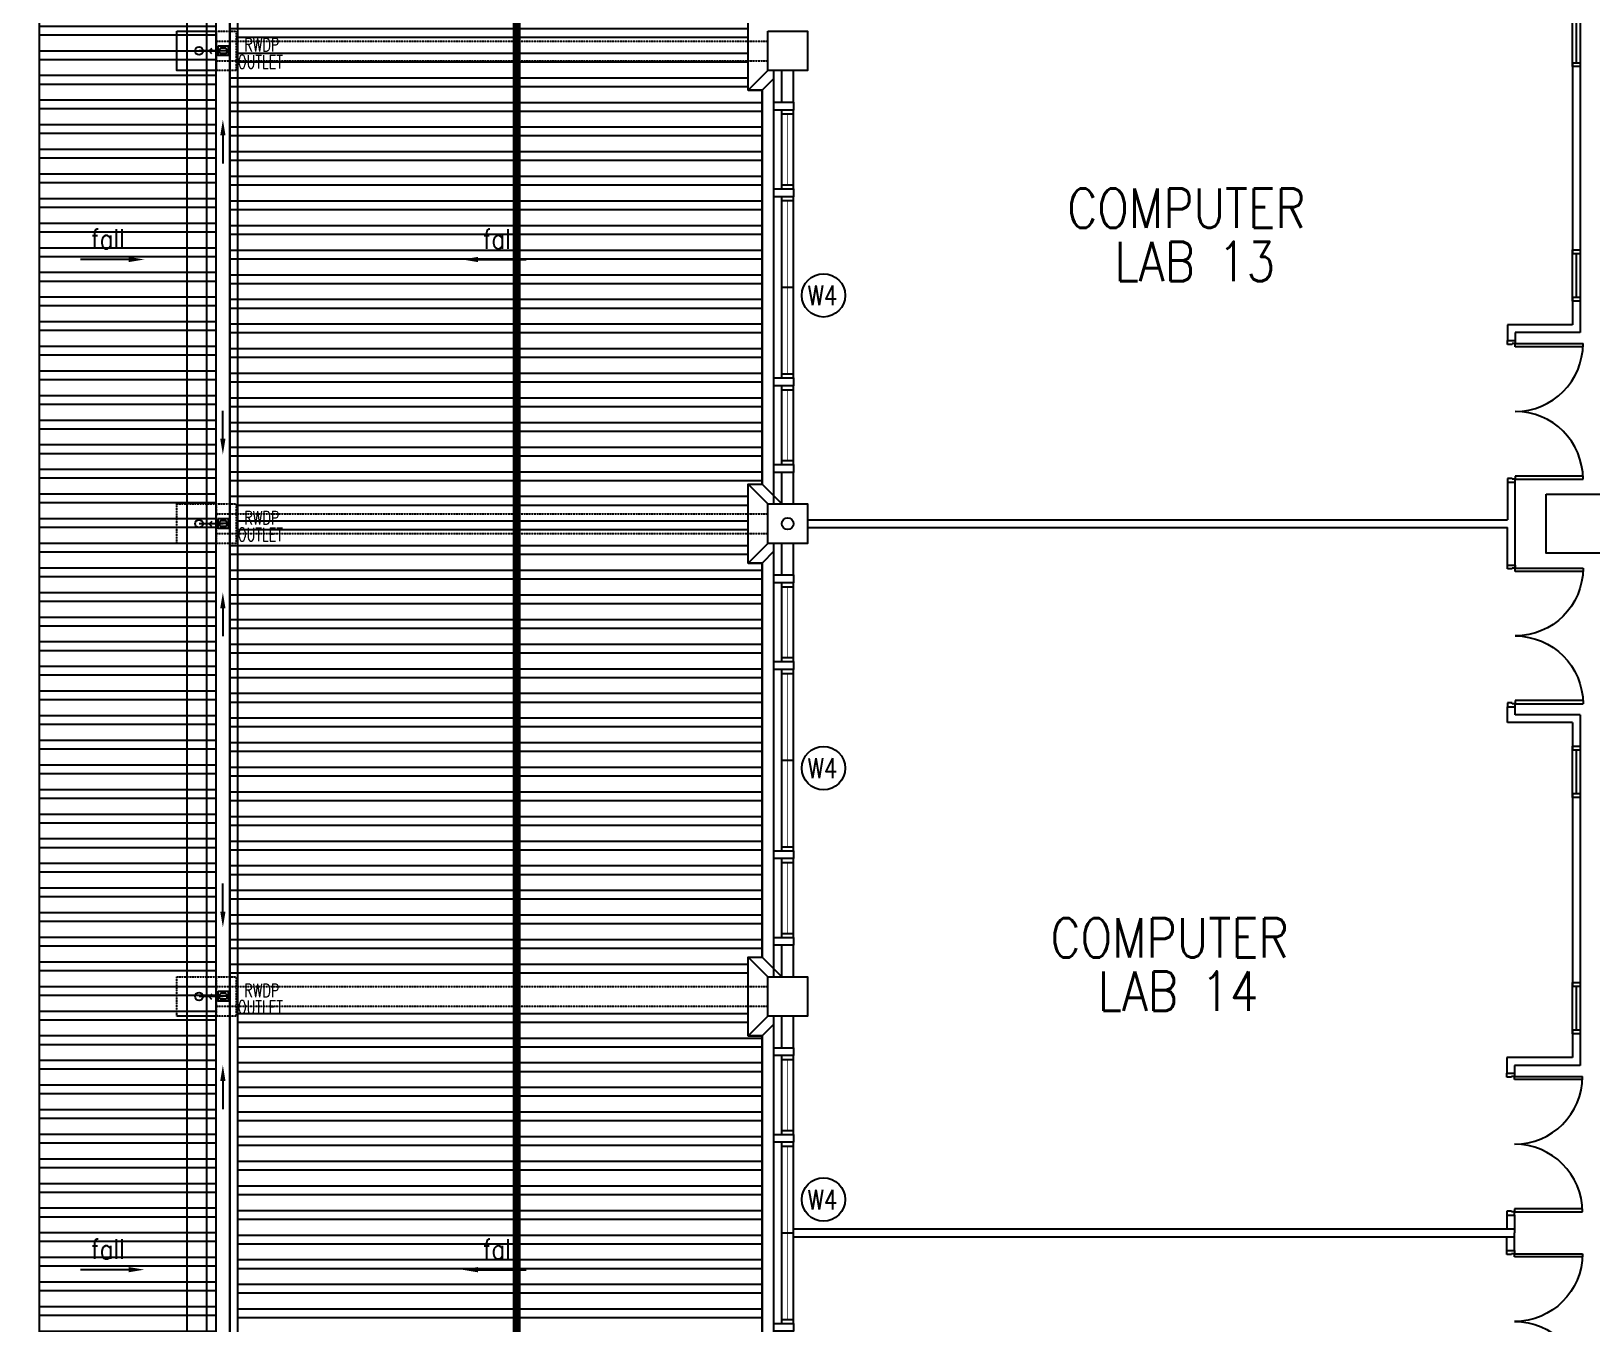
# Model space of a CAD drawing. Extents: x 2266480 to 2632177, y -858634 to -757244.
# Drawn here: x 2330920 to 2350723, y -812578 to -796174 of the extents above; entities that cross this region are included whole.
import ezdxf

# ---------------------------------------------------------------- set-up
doc = ezdxf.new("R2010")
doc.units = 0
doc.header["$LTSCALE"] = 10
doc.header["$MEASUREMENT"] = 0
doc.linetypes.add('DIVIDE', pattern=[1.25, 0.5, -0.25, 0, -0.25, 0, -0.25])
doc.linetypes.add('HIDDEN', pattern=[0.375, 0.25, -0.125])
doc.layers.get('0').update_dxf_attribs({"linetype": 'CONTINUOUS'})
for name, color, linetype in [('BEAM', 1, 'HIDDEN'), ('COL', 3, 'CONTINUOUS'), ('DR', 7, 'CONTINUOUS'), ('FIT', 5, 'CONTINUOUS'), ('FLASH', 35, 'CONTINUOUS'), ('hatch', 7, 'CONTINUOUS'), ('LINE', 7, 'CONTINUOUS'), ('partition', 7, 'CONTINUOUS'), ('PIPE', 5, 'DIVIDE'), ('PL', 5, 'CONTINUOUS'), ('ROOF', 7, 'CONTINUOUS'), ('RWDP', 145, 'CONTINUOUS'), ('SPEC', 7, 'CONTINUOUS'), ('stair', 7, 'CONTINUOUS'), ('T25', 7, 'CONTINUOUS'), ('T50', 4, 'CONTINUOUS'), ('WALL', 2, 'CONTINUOUS'), ('WIN', 5, 'CONTINUOUS'), ('WIN-T', 7, 'CONTINUOUS'), ('WP', 50, 'DIVIDE')]:
    doc.layers.add(name, color=color, linetype=linetype)
doc.styles.add('ROMANS', font='romans')
pattern_1 = [(0, (0, 0), (1e-13, 312.5), []), (0, (110.5, 110.5), (1e-13, 312.5), [])]

# ---------------------------------------------------------------- blocks, each defined once
blk = doc.blocks.new('FG')
at = {"layer": 'LINE', "linetype": 'Continuous'}
for points in [[(0, 0), (50, 0), (50, 100), (0, 100)], [(600, 0), (650, 0), (650, 100), (600, 100)]]:
    blk.add_lwpolyline(points, close=True, dxfattribs=at)
at = {"layer": 'LINE', "color": 5, "linetype": 'Continuous'}
for points in [[(600, 100), (50, 100)], [(50, 0), (600, 0)]]:
    blk.add_lwpolyline(points, dxfattribs=at)
at = {"layer": 'LINE', "color": 1, "linetype": 'Continuous'}
blk.add_lwpolyline([(50, 50), (600, 50)], dxfattribs=at)
blk = doc.blocks.new('D1800-A')
at = {"layer": 'DR'}
for p, q in [((0, 0), (100, 0)), ((0, -50), (0, 0)), ((100, 0), (100, -40)), ((60, -50), (0, -50)), ((100, -40), (60, -40)), ((60, -40), (60, -50)), ((100, -40), (960, -40)), ((100, -80), (100, -40)), ((959, -80), (100, -80)), ((60, -1750), (0, -1750)), ((0, -1750), (0, -1800)), ((60, -1760), (60, -1750)), ((100, -1760), (60, -1760)), ((959, -1720), (100, -1720)), ((100, -1720), (100, -1760)), ((100, -1760), (960, -1760)), ((100, -1800), (100, -1760)), ((0, -1800), (100, -1800))]:
    blk.add_line(p, q, dxfattribs=at)
for centre, start, end in [((100, -40), 270.0001, 0), ((100, -1760), 0, 90)]:
    blk.add_arc(centre, 860, start, end, dxfattribs=at)
blk = doc.blocks.new('100FT')
at = {"layer": 'PIPE', "linetype": 'Continuous'}
blk.add_circle((0, 0), 50, dxfattribs=at)
at = {"layer": 'WP', "linetype": 'Continuous'}
for p, q in [((-37, 34), (37, 34)), ((-50, -3), (50, -3)), ((-34, -37), (34, -37))]:
    blk.add_line(p, q, dxfattribs=at)
blk = doc.blocks.new('A$C7CE3714C')
at = {"layer": 'FIT'}
blk.add_lwpolyline([(0, 0), (126, 0), (126, 126), (0, 126)], close=True, dxfattribs=at)
at = {"layer": 'FIT', "xscale": -1}
blk.add_blockref('100FT', (63, 66), dxfattribs=at)

msp = doc.modelspace()

# ---------------------------------------------------------------- hatches: boundary and pattern name
at = {"layer": 'hatch'}
h = msp.add_hatch(dxfattribs=at)
h.set_pattern_fill('STEEL', color=0, scale=2500, angle=315, style=0)
h.set_pattern_definition([(0, (-93844.1, -845907), (1e-13, 312.5), []), (0, (-93733.62, -845796.5), (1e-13, 312.5), [])])
h.paths.add_polyline_path([(2333269.4, -790674.1), (2332769.4, -790674.1), (2332769.4, -790574.1), (2331019.4, -790574.1), (2331019.4, -838674.1), (2333269.4, -838674.1)])
h = msp.add_hatch(dxfattribs=at)
h.set_pattern_fill('STEEL', color=0, scale=2500, angle=315, style=0)
h.set_pattern_definition(pattern_1)
h.paths.add_polyline_path([(2337081.9, -790824.1), (2333543.5, -790824.1), (2333543.5, -796299.1), (2337081.9, -796299.1)])
h.paths.add_polyline_path([(2333543.5, -790824.1), (2333441.4, -790824.1), (2333441.4, -796174.1), (2333519.4, -796174.1), (2333519.4, -796299.1), (2333543.5, -796299.1)])
h.paths.add_polyline_path([(2337081.9, -796299.1), (2340019.4, -796299.1), (2340019.4, -795924.1), (2340194.4, -795924.1), (2340194.4, -790999.1), (2339994.4, -790999.1), (2339994.4, -790824.1), (2337081.9, -790824.1)])
h.paths.add_polyline_path([(2337081.9, -796299.1), (2337081.9, -796424.1), (2340019.4, -796424.1), (2340019.4, -796299.1)])
h.paths.add_polyline_path([(2337081.9, -796424.1), (2337081.9, -796549.1), (2340019.4, -796549.1), (2340019.4, -796424.1)])
h.paths.add_polyline_path([(2333543.5, -796424.1), (2333543.5, -796549.1), (2337081.9, -796549.1), (2337081.9, -796424.1)])
h.paths.add_polyline_path([(2337081.9, -796424.1), (2337081.9, -796299.1), (2333543.5, -796299.1), (2333543.5, -796424.1)])
h.paths.add_polyline_path([(2333515.9, -790953.3), (2334212.9, -790953.3), (2334212.9, -790698.3), (2333515.9, -790698.3)], flags=9)
h.paths.add_polyline_path([(2333603.6, -796475.8), (2334141.9, -796475.8), (2334141.9, -796220.8), (2333603.6, -796220.8)], flags=9)
h.paths.add_polyline_path([(2333515.9, -796688.8), (2334212.9, -796688.8), (2334212.9, -796433.8), (2333515.9, -796433.8)], flags=9)
h = msp.add_hatch(dxfattribs=at)
h.set_pattern_fill('STEEL', color=0, scale=2500, angle=315, style=0)
h.set_pattern_definition(pattern_1)
h.paths.add_polyline_path([(2337081.9, -796549.1), (2333543.5, -796549.1), (2333543.5, -802299.1), (2337081.9, -802299.1)])
h.paths.add_polyline_path([(2337081.9, -802299.1), (2340019.4, -802299.1), (2340019.4, -801924.1), (2340194.4, -801924.1), (2340194.4, -796924.1), (2340019.4, -796924.1), (2340019.4, -796549.1), (2337081.9, -796549.1)])
h.paths.add_polyline_path([(2337081.9, -802299.1), (2337081.9, -802424.1), (2340019.4, -802424.1), (2340019.4, -802299.1)])
h.paths.add_polyline_path([(2340019.4, -802549.1), (2340019.4, -802424.1), (2337081.9, -802424.1), (2337081.9, -802549.1)])
h.paths.add_polyline_path([(2333543.5, -802424.1), (2333543.5, -802549.1), (2337081.9, -802549.1), (2337081.9, -802424.1)])
h.paths.add_polyline_path([(2333543.5, -802299.1), (2333543.5, -802424.1), (2337081.9, -802424.1), (2337081.9, -802299.1)])
h.paths.add_polyline_path([(2333543.5, -802549.1), (2333543.5, -808299.1), (2337081.9, -808299.1), (2337081.9, -802549.1)])
h.paths.add_polyline_path([(2337081.9, -802549.1), (2337081.9, -808299.1), (2340019.4, -808299.1), (2340019.4, -807924.1), (2340194.4, -807924.1), (2340194.4, -802924.1), (2340019.4, -802924.1), (2340019.4, -802549.1)])
h.paths.add_polyline_path([(2333543.5, -802549.1), (2333519.4, -802549.1), (2333519.4, -802674.1), (2333441.4, -802674.1), (2333441.4, -808174.1), (2333519.4, -808174.1), (2333519.4, -808299.1), (2333543.5, -808299.1)])
h.paths.add_polyline_path([(2333543.5, -796549.1), (2333519.4, -796549.1), (2333519.4, -796674.1), (2333441.4, -796674.1), (2333441.4, -802174.1), (2333519.4, -802174.1), (2333519.4, -802299.1), (2333543.5, -802299.1)])
h.paths.add_polyline_path([(2333603.6, -802475.8), (2334141.9, -802475.8), (2334141.9, -802220.8), (2333603.6, -802220.8)], flags=9)
h.paths.add_polyline_path([(2333515.9, -796688.8), (2334212.9, -796688.8), (2334212.9, -796433.8), (2333515.9, -796433.8)], flags=9)
h.paths.add_polyline_path([(2336608.5, -798998), (2337148.4, -798998), (2337148.4, -798623), (2336608.5, -798623)], flags=9)
h.paths.add_polyline_path([(2333515.9, -802688.8), (2334212.9, -802688.8), (2334212.9, -802433.8), (2333515.9, -802433.8)], flags=9)
h.paths.add_polyline_path([(2333603.6, -808475.8), (2334141.9, -808475.8), (2334141.9, -808220.8), (2333603.6, -808220.8)], flags=9)
h = msp.add_hatch(dxfattribs=at)
h.set_pattern_fill('STEEL', color=0, scale=2500, angle=315, style=0)
h.set_pattern_definition(pattern_1)
h.paths.add_polyline_path([(2337081.9, -808549.1), (2333543.5, -808549.1), (2333543.5, -814299.1), (2337081.9, -814299.1)])
h.paths.add_polyline_path([(2337081.9, -814299.1), (2340019.4, -814299.1), (2340019.4, -813924.1), (2340194.4, -813924.1), (2340194.4, -808924.1), (2340019.4, -808924.1), (2340019.4, -808549.1), (2337081.9, -808549.1)])
h.paths.add_polyline_path([(2340019.4, -814424.1), (2340019.4, -814299.1), (2337081.9, -814299.1), (2337081.9, -814424.1)])
h.paths.add_polyline_path([(2337081.9, -814424.1), (2337081.9, -814299.1), (2333543.5, -814299.1), (2333543.5, -814424.1)])
h.paths.add_polyline_path([(2337081.9, -814549.1), (2337081.9, -814424.1), (2333543.5, -814424.1), (2333543.5, -814549.1)])
h.paths.add_polyline_path([(2340019.4, -814549.1), (2340019.4, -814424.1), (2337081.9, -814424.1), (2337081.9, -814549.1)])
h.paths.add_polyline_path([(2337081.9, -820299.1), (2340019.4, -820299.1), (2340019.4, -819924.1), (2340194.4, -819924.1), (2340194.4, -814924.1), (2340019.4, -814924.1), (2340019.4, -814549.1), (2337081.9, -814549.1)])
h.paths.add_polyline_path([(2333543.5, -814549.1), (2333543.5, -820299.1), (2337081.9, -820299.1), (2337081.9, -814549.1)])
h.paths.add_polyline_path([(2333543.5, -814549.1), (2333519.4, -814549.1), (2333519.4, -814674.1), (2333441.4, -814674.1), (2333441.4, -816086.9), (2333543.5, -816086.9)])
h.paths.add_polyline_path([(2333543.5, -820299.1), (2333543.5, -820424.1), (2337081.9, -820424.1), (2337081.9, -820299.1)])
h.paths.add_polyline_path([(2333543.5, -820424.1), (2333543.5, -820549.1), (2337081.9, -820549.1), (2337081.9, -820424.1)])
h.paths.add_polyline_path([(2340019.4, -820549.1), (2340019.4, -820424.1), (2337081.9, -820424.1), (2337081.9, -820549.1)])
h.paths.add_polyline_path([(2337081.9, -820299.1), (2337081.9, -820424.1), (2340019.4, -820424.1), (2340019.4, -820299.1)])
h.paths.add_polyline_path([(2333603.6, -814475.8), (2334141.9, -814475.8), (2334141.9, -814220.8), (2333603.6, -814220.8)], flags=9)
h.paths.add_polyline_path([(2333515.9, -808688.8), (2334212.9, -808688.8), (2334212.9, -808433.8), (2333515.9, -808433.8)], flags=9)
h.paths.add_polyline_path([(2336608.5, -811818.3), (2337148.4, -811818.3), (2337148.4, -811443.3), (2336608.5, -811443.3)], flags=9)
h.paths.add_polyline_path([(2333515.9, -814688.8), (2334212.9, -814688.8), (2334212.9, -814433.8), (2333515.9, -814433.8)], flags=9)
h.paths.add_polyline_path([(2333603.6, -820475.8), (2334141.9, -820475.8), (2334141.9, -820220.8), (2333603.6, -820220.8)], flags=9)
h.paths.add_polyline_path([(2333515.9, -820688.8), (2334212.9, -820688.8), (2334212.9, -820433.8), (2333515.9, -820433.8)], flags=9)

# ---------------------------------------------------------------- linework, layer by layer
at = {"color": 0}
for p, q in [((2340344.4, -802174.1), (2340344.4, -796674.1)), ((2349652.4, -799899.1), (2349652.4, -800099.1)), ((2349752.4, -799999.1), (2349752.4, -800097.2)), ((2340344.4, -808174.1), (2340344.4, -802674.1)), ((2349652.4, -804949.1), (2349652.4, -804749.1)), ((2349752.4, -804849.1), (2349752.4, -804751)), ((2340344.4, -814174.1), (2340344.4, -808674.1)), ((2349644.4, -809199.1), (2349644.4, -809399.1)), ((2349744.4, -809299.1), (2349744.4, -809397.2))]:
    msp.add_line(p, q, dxfattribs=at)
at = {"layer": 'BEAM', "color": 0}
for p, q in [((2333269.4, -796299.1), (2340269.4, -796299.1)), ((2333269.4, -796549.1), (2340269.4, -796549.1)), ((2333269.4, -802299.1), (2340269.4, -802299.1)), ((2333269.4, -802549.1), (2340269.4, -802549.1)), ((2333269.4, -808299.1), (2340269.4, -808299.1)), ((2333269.4, -808549.1), (2340269.4, -808549.1))]:
    msp.add_line(p, q, dxfattribs=at)
for points in [[(2332769.4, -796174.1), (2333519.4, -796174.1), (2333519.4, -796674.1), (2332769.4, -796674.1)], [(2332769.4, -802174.1), (2333269.4, -802174.1), (2333269.4, -802674.1), (2332769.4, -802674.1)], [(2332769.4, -802174.1), (2333519.4, -802174.1), (2333519.4, -802674.1), (2332769.4, -802674.1)], [(2332769.4, -808174.1), (2333269.4, -808174.1), (2333269.4, -808674.1), (2332769.4, -808674.1)], [(2332769.4, -808174.1), (2333519.4, -808174.1), (2333519.4, -808674.1), (2332769.4, -808674.1)]]:
    msp.add_lwpolyline(points, close=True, dxfattribs=at)
at = {"layer": 'COL', "color": 0}
for points in [[(2332769.4, -796174.1), (2333269.4, -796174.1), (2333269.4, -796674.1), (2332769.4, -796674.1)], [(2340269.4, -796174.1), (2340769.4, -796174.1), (2340769.4, -796674.1), (2340269.4, -796674.1)], [(2340269.4, -802174.1), (2340769.4, -802174.1), (2340769.4, -802674.1), (2340269.4, -802674.1)], [(2350144.4, -802049.1), (2350894.4, -802049.1), (2350894.4, -802799.1), (2350144.4, -802799.1)], [(2340269.4, -808174.1), (2340769.4, -808174.1), (2340769.4, -808674.1), (2340269.4, -808674.1)]]:
    msp.add_lwpolyline(points, close=True, dxfattribs=at)
at = {"layer": 'FLASH', "color": 0}
for p, q in [((2340019.4, -796924.1), (2340019.4, -795924.1)), ((2340269.4, -796674.1), (2340019.4, -796924.1)), ((2340344.4, -796774.1), (2340194.4, -796924.1)), ((2340019.4, -796924.1), (2340194.4, -796924.1)), ((2340194.4, -796924.1), (2340194.4, -801924.1)), ((2340019.4, -801924.1), (2340269.4, -802174.1)), ((2340019.4, -801924.1), (2340194.4, -801924.1)), ((2340019.4, -802924.1), (2340019.4, -801924.1)), ((2340194.4, -801924.1), (2340444.4, -802174.1)), ((2340269.4, -802674.1), (2340019.4, -802924.1)), ((2340344.4, -802774.1), (2340194.4, -802924.1)), ((2340019.4, -802924.1), (2340194.4, -802924.1)), ((2340194.4, -802924.1), (2340194.4, -807924.1)), ((2340019.4, -807924.1), (2340269.4, -808174.1)), ((2340019.4, -807924.1), (2340194.4, -807924.1)), ((2340019.4, -808924.1), (2340019.4, -807924.1)), ((2340194.4, -807924.1), (2340444.4, -808174.1)), ((2340269.4, -808674.1), (2340019.4, -808924.1)), ((2340019.4, -808924.1), (2340194.4, -808924.1)), ((2340344.4, -808774.1), (2340194.4, -808924.1)), ((2340194.4, -808924.1), (2340194.4, -813924.1))]:
    msp.add_line(p, q, dxfattribs=at)
at = {"layer": 'hatch', "color": 0}
msp.add_lwpolyline([(2333269.4, -790674.1), (2332769.4, -790674.1), (2332769.4, -790574.1), (2331019.4, -790574.1), (2331019.4, -838674.1), (2333269.4, -838674.1), (2333269.4, -790674.1)], dxfattribs=at)
at = {"layer": 'hatch', "color": 0, "elevation": 0}
for points in [[(2339994.4, -790824.1), (2333441.4, -790824.1), (2333441.4, -838674.1), (2340019.4, -838674.1), (2340019.4, -837924.1), (2340194.4, -837924.1), (2340194.4, -832924.1), (2340019.4, -832924.1), (2340019.4, -831924.1), (2340194.4, -831924.1)], [(2340194.4, -825924.1), (2340194.4, -820924.1), (2340019.4, -820924.1), (2340019.4, -819924.1), (2340194.4, -819924.1), (2340194.4, -814924.1), (2340019.4, -814924.1), (2340019.4, -813924.1), (2340194.4, -813924.1), (2340194.4, -808924.1), (2340019.4, -808924.1), (2340019.4, -807924.1), (2340194.4, -807924.1), (2340194.4, -802924.1), (2340019.4, -802924.1), (2340019.4, -801924.1), (2340194.4, -801924.1), (2340194.4, -796924.1), (2340019.4, -796924.1), (2340019.4, -795924.1), (2340194.4, -795924.1), (2340194.4, -790999.1)]]:
    msp.add_lwpolyline(points, dxfattribs=at)
at = {"layer": 'partition', "color": 0}
for p, q in [((2350477.4, -796574.1), (2350477.4, -798999.1)), ((2350577.4, -796574.1), (2350577.4, -798999.1)), ((2350477.4, -799549.1), (2350477.4, -799899.1)), ((2350577.4, -799549.1), (2350577.4, -799999.1)), ((2350477.4, -799899.1), (2349652.4, -799899.1)), ((2350577.4, -799999.1), (2349752.4, -799999.1)), ((2340769.4, -802374.1), (2349652.4, -802374.1)), ((2340769.4, -802474.1), (2349652.4, -802474.1)), ((2340594.4, -804474.1), (2340594.4, -804374.1)), ((2350477.4, -804949.1), (2349652.4, -804949.1)), ((2350577.4, -804849.1), (2349752.4, -804849.1)), ((2350477.4, -804949.1), (2350477.4, -805299.1)), ((2350577.4, -804849.1), (2350577.4, -805299.1)), ((2350477.4, -805849.1), (2350477.4, -808299.1)), ((2350577.4, -805849.1), (2350577.4, -808299.1)), ((2350477.4, -808849.1), (2350477.4, -809199.1)), ((2350577.4, -808849.1), (2350577.4, -809299.1)), ((2350477.4, -809199.1), (2349644.4, -809199.1)), ((2350577.4, -809299.1), (2349744.4, -809299.1)), ((2340594.4, -811374.1), (2349744.4, -811374.1)), ((2340594.4, -811474.1), (2349744.4, -811474.1))]:
    msp.add_line(p, q, dxfattribs=at)
at = {"layer": 'PL', "color": 0, "ltscale": 2, "const_width": 100}
for points in [[(2266663.5, -847288.2), (2337081.9, -847288.2), (2337081.9, -757293.9), (2266663.5, -757293.9)], [(2337081.9, -847288.2), (2408097.1, -847288.2), (2408097.1, -757293.9), (2337081.9, -757293.9)]]:
    msp.add_lwpolyline(points, close=True, dxfattribs=at)
at = {"layer": 'ROOF', "color": 0}
for p, q in [((2331019.4, -790574.1), (2331019.4, -838674.1)), ((2333144.4, -790674.1), (2333144.4, -838174.1)), ((2333269.4, -838674.1), (2333269.4, -790674.1)), ((2333543.5, -838674.1, 0), (2333543.5, -790674.1)), ((2333441.4, -838674.1, 0), (2333441.4, -790824.1, 0))]:
    msp.add_line(p, q, dxfattribs=at)
at = {"layer": 'RWDP', "color": 0}
for p, q in [((2333356.3, -796424.1), (2333050.7, -796424.1)), ((2333352.4, -797496.8), (2333352.4, -797852.9)), ((2333352.4, -801346.3), (2333352.4, -800990.2)), ((2333356.3, -802424.1), (2333050.7, -802424.1)), ((2333352.4, -803496.8), (2333352.4, -803852.9)), ((2333352.4, -807346.3), (2333352.4, -806990.2)), ((2333356.3, -808424.1), (2333050.7, -808424.1)), ((2333352.4, -809496.8), (2333352.4, -809852.9))]:
    msp.add_line(p, q, dxfattribs=at)
for points in [[(2333214, -796461.8), (2333180.3, -796424.7), (2333215.5, -796392.9)], [(2333214, -802461.8), (2333180.3, -802424.7), (2333215.5, -802392.9)], [(2333214, -808461.8), (2333180.3, -808424.7), (2333215.5, -808392.9)]]:
    msp.add_lwpolyline(points, dxfattribs=at)
for centre, radius in [((2333050.7, -796424.1), 50), ((2333050.7, -802424.1), 50), ((2340519.4, -802424.1), 75), ((2333050.7, -808424.1), 50)]:
    msp.add_circle(centre, radius, dxfattribs=at)
for points in [[(2333385.8, -797496.8), (2333319.1, -797496.8), (2333352.4, -797296.8)], [(2333385.8, -801346.3), (2333319.1, -801346.3), (2333352.4, -801546.3)], [(2333385.8, -803496.8), (2333319.1, -803496.8), (2333352.4, -803296.8)], [(2333385.8, -807346.3), (2333319.1, -807346.3), (2333352.4, -807546.3)], [(2333385.8, -809496.8), (2333319.1, -809496.8), (2333352.4, -809296.8)]]:
    msp.add_solid(points, dxfattribs=at)
at = {"layer": 'SPEC', "color": 0}
for p, q in [((2332155.5, -799071.4), (2331545.5, -799071.4)), ((2336589.5, -799071.4), (2337199.5, -799071.4)), ((2332155.5, -811891.7), (2331545.5, -811891.7)), ((2336589.5, -811891.7), (2337199.5, -811891.7))]:
    msp.add_line(p, q, dxfattribs=at)
for points in [[(2332155.5, -799104.7), (2332155.5, -799038.1), (2332355.5, -799071.4)], [(2336589.5, -799104.7), (2336589.5, -799038.1), (2336389.5, -799071.4)], [(2332155.5, -811925), (2332155.5, -811858.4), (2332355.5, -811891.7)], [(2336589.5, -811925), (2336589.5, -811858.4), (2336389.5, -811891.7)]]:
    msp.add_solid(points, dxfattribs=at)
at = {"layer": 'stair', "color": 0}
for p, q in [((2349652.4, -801874.1), (2349652.4, -802374.1)), ((2349752.4, -802974.1), (2349752.4, -801899.1)), ((2349652.4, -802974.1), (2349652.4, -802474.1)), ((2349644.4, -811199.1), (2349644.4, -811374.1)), ((2349744.4, -811199.1), (2349744.4, -811424.1)), ((2349644.4, -811649.1), (2349644.4, -811474.1)), ((2349744.4, -811649.1), (2349744.4, -811424.1))]:
    msp.add_line(p, q, dxfattribs=at)
at = {"layer": 'WALL', "color": 0}
for p, q in [((2332894.4, -790674.1), (2332894.4, -838174.1)), ((2340444.4, -797074.1), (2340444.4, -796674.1)), ((2340594.4, -797074.1), (2340594.4, -796674.1)), ((2340444.4, -802174.1), (2340444.4, -801774.1)), ((2340594.4, -802174.1), (2340594.4, -801774.1)), ((2340444.4, -803074.1), (2340444.4, -802674.1)), ((2340594.4, -803074.1), (2340594.4, -802674.1)), ((2340444.4, -808174.1), (2340444.4, -807774.1)), ((2340594.4, -808174.1), (2340594.4, -807774.1)), ((2340444.4, -809074.1), (2340444.4, -808674.1)), ((2340594.4, -809074.1), (2340594.4, -808674.1))]:
    msp.add_line(p, q, dxfattribs=at)
for points in [[(2340344.4, -797074.1), (2340594.4, -797074.1), (2340594.4, -797174.1), (2340344.4, -797174.1)], [(2340344.4, -798174.1), (2340594.4, -798174.1), (2340594.4, -798274.1), (2340344.4, -798274.1)], [(2340344.4, -800574.1), (2340594.4, -800574.1), (2340594.4, -800674.1), (2340344.4, -800674.1)], [(2340344.4, -801674.1), (2340594.4, -801674.1), (2340594.4, -801774.1), (2340344.4, -801774.1)], [(2340344.4, -803074.1), (2340594.4, -803074.1), (2340594.4, -803174.1), (2340344.4, -803174.1)], [(2340344.4, -804174.1), (2340594.4, -804174.1), (2340594.4, -804274.1), (2340344.4, -804274.1)], [(2340344.4, -806574.1), (2340594.4, -806574.1), (2340594.4, -806674.1), (2340344.4, -806674.1)], [(2340344.4, -807674.1), (2340594.4, -807674.1), (2340594.4, -807774.1), (2340344.4, -807774.1)], [(2340344.4, -809074.1), (2340594.4, -809074.1), (2340594.4, -809174.1), (2340344.4, -809174.1)], [(2340344.4, -810174.1), (2340594.4, -810174.1), (2340594.4, -810274.1), (2340344.4, -810274.1)], [(2340344.4, -812574.1), (2340594.4, -812574.1), (2340594.4, -812674.1), (2340344.4, -812674.1)]]:
    msp.add_lwpolyline(points, close=True, dxfattribs=at)
at = {"layer": 'WIN', "color": 0}
for p, q in [((2340444.4, -798174.1), (2340444.4, -797174.1)), ((2340444.4, -797224.1), (2340594.4, -797224.1)), ((2340594.4, -798174.1), (2340594.4, -797174.1)), ((2340444.4, -798124.1), (2340594.4, -798124.1)), ((2340444.4, -800574.1), (2340444.4, -798274.1)), ((2340444.4, -798324.1), (2340594.4, -798324.1)), ((2340594.4, -800574.1), (2340594.4, -798274.1)), ((2340444.4, -799424.1), (2340594.4, -799424.1)), ((2340444.4, -800524.1), (2340594.4, -800524.1)), ((2340444.4, -801674.1), (2340444.4, -800674.1)), ((2340444.4, -800724.1), (2340594.4, -800724.1)), ((2340594.4, -801674.1), (2340594.4, -800674.1)), ((2340444.4, -801624.1), (2340594.4, -801624.1)), ((2340444.4, -804174.1), (2340444.4, -803174.1)), ((2340594.4, -804174.1), (2340594.4, -803174.1)), ((2340444.4, -803224.1), (2340594.4, -803224.1)), ((2340444.4, -804124.1), (2340594.4, -804124.1)), ((2340444.4, -806574.1), (2340444.4, -804274.1)), ((2340444.4, -804324.1), (2340594.4, -804324.1)), ((2340594.4, -806574.1), (2340594.4, -804274.1)), ((2340444.4, -805424.1), (2340594.4, -805424.1)), ((2340444.4, -806524.1), (2340594.4, -806524.1)), ((2340444.4, -807674.1), (2340444.4, -806674.1)), ((2340444.4, -806724.1), (2340594.4, -806724.1)), ((2340594.4, -807674.1), (2340594.4, -806674.1)), ((2340444.4, -807624.1), (2340594.4, -807624.1)), ((2340444.4, -810174.1), (2340444.4, -809174.1)), ((2340444.4, -809224.1), (2340594.4, -809224.1)), ((2340594.4, -810174.1), (2340594.4, -809174.1)), ((2340444.4, -810124.1), (2340594.4, -810124.1)), ((2340444.4, -812574.1), (2340444.4, -810274.1)), ((2340444.4, -810324.1), (2340594.4, -810324.1)), ((2340594.4, -812574.1), (2340594.4, -810274.1)), ((2340444.4, -811424.1), (2340594.4, -811424.1)), ((2340444.4, -812524.1), (2340594.4, -812524.1))]:
    msp.add_line(p, q, dxfattribs=at)
at = {"layer": 'WIN', "color": 0, "const_width": 10, "flags": 128}
for points in [[(2340519.4, -798124.1), (2340519.4, -797224.1)], [(2340519.4, -800524.1), (2340519.4, -798324.1)], [(2340519.4, -800724.1), (2340519.4, -801624.1)], [(2340519.4, -804124.1), (2340519.4, -803224.1)], [(2340519.4, -806524.1), (2340519.4, -804324.1)], [(2340519.4, -806724.1), (2340519.4, -807624.1)], [(2340519.4, -810124.1), (2340519.4, -809224.1)], [(2340519.4, -812524.1), (2340519.4, -810324.1)]]:
    msp.add_lwpolyline(points, dxfattribs=at)
at = {"layer": 'WIN-T', "color": 0}
for centre in [(2340973.5, -799526.2), (2340973.5, -805526.2), (2340973.5, -811001.1)]:
    msp.add_circle(centre, 275, dxfattribs=at)

# ---------------------------------------------------------------- block references
at = {"layer": 'LINE', "color": 0, "xscale": -1, "rotation": 270}
for p in [(2350477.4, -796624.1), (2350477.4, -799599.1), (2350477.4, -805899.1), (2350477.4, -808899.1)]:
    msp.add_blockref('FG', p, dxfattribs=at)
at = {"layer": 'stair', "color": 0}
for p in [(2349652.4, -800099.1), (2349644.4, -809399.1)]:
    msp.add_blockref('D1800-A', p, dxfattribs=at)
at = {"layer": 'stair', "color": 0, "xscale": -1, "rotation": 180}
for p in [(2349652.4, -804749.1), (2349644.4, -813449.1)]:
    msp.add_blockref('D1800-A', p, dxfattribs=at)
at = {"layer": 'T25', "color": 0, "xscale": -1, "rotation": 180}
for p in [(2333293.3, -796358.4), (2333293.3, -802358.4), (2333293.3, -808358.4)]:
    msp.add_blockref('A$C7CE3714C', p, dxfattribs=at)

# ---------------------------------------------------------------- texts
at = {"layer": 'RWDP', "color": 0, "style": 'ROMANS', "width": 0.7}
for s, p in [('RWDP', (2333623.4, -796433.3)), ('OUTLET', (2333541.4, -796646.3)), ('RWDP', (2333623.4, -802433.3)), ('OUTLET', (2333541.4, -802646.3)), ('RWDP', (2333623.4, -808433.3)), ('OUTLET', (2333541.4, -808646.3))]:
    msp.add_text(s, height=170, dxfattribs=at).set_placement(p)
at = {"layer": 'SPEC', "color": 0, "style": 'ROMANS', "width": 0.85}
for p in [(2331679.3, -798935.5), (2336650.8, -798935.5), (2331679.3, -811755.8), (2336650.8, -811755.8)]:
    msp.add_text('fall', height=250, dxfattribs=at).set_placement(p)
at = {"layer": 'T50', "color": 0, "style": 'ROMANS', "width": 0.85}
for s, p in [('COMPUTER', (2344066.4, -798671.2)), ('LAB 13', (2344665.9, -799346.8)), ('COMPUTER', (2343853.5, -807930.7)), ('LAB 14', (2344453, -808606.4))]:
    msp.add_text(s, height=500, dxfattribs=at).set_placement(p)
at = {"layer": 'WIN-T', "color": 0, "style": 'ROMANS', "width": 0.8}
for p in [(2340772.8, -799652), (2340772.8, -805652), (2340772.8, -811126.9)]:
    msp.add_text('W4', height=250, dxfattribs=at).set_placement(p)

doc.saveas('drawing.dxf')
